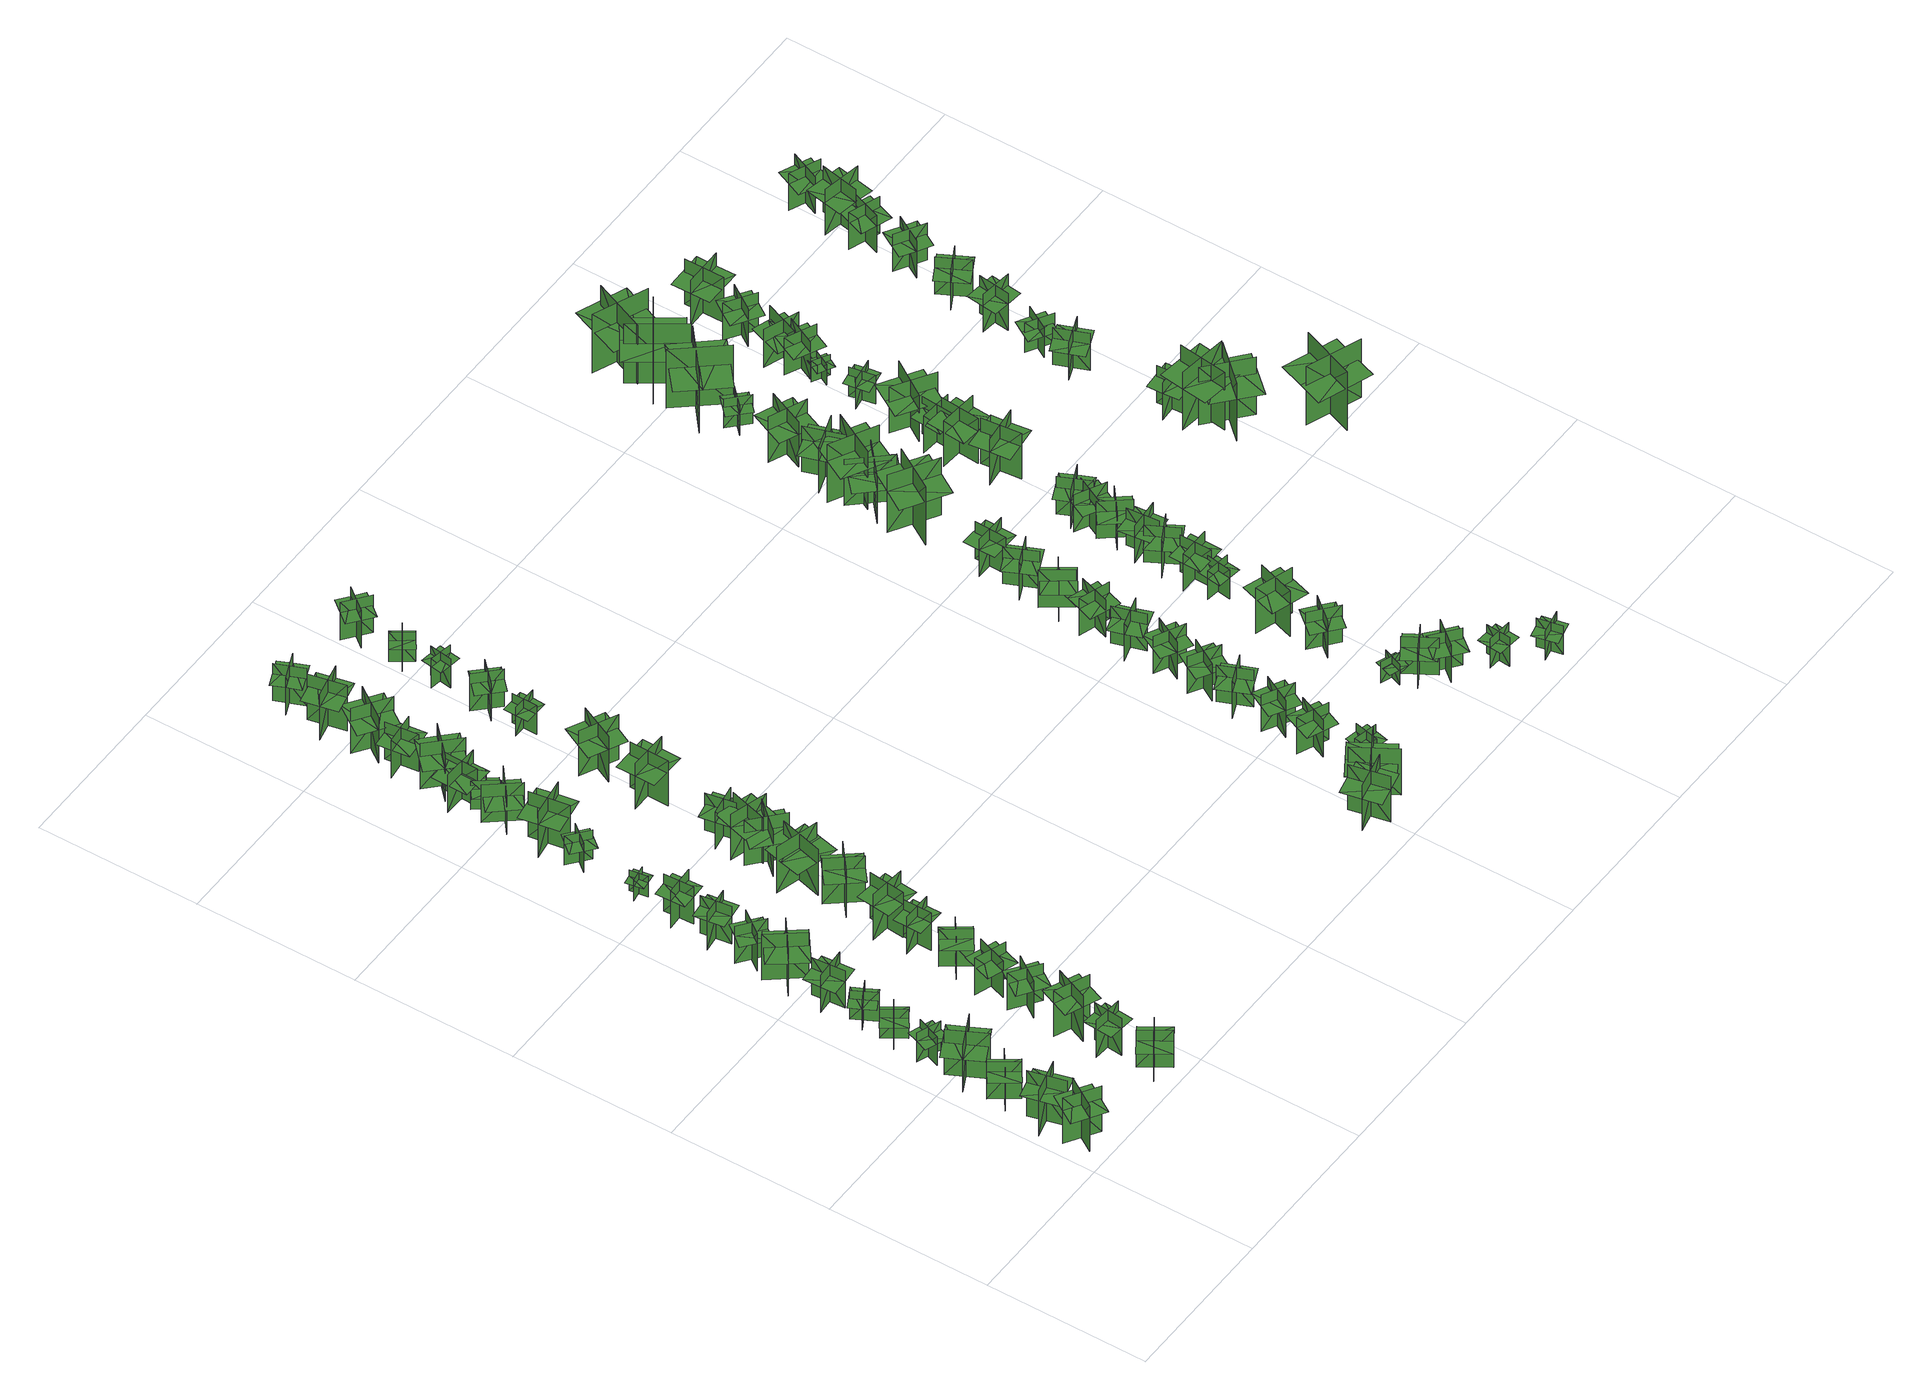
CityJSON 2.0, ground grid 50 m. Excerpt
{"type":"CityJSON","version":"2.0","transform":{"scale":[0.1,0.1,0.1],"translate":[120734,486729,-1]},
"CityObjects":{
"tree1":{"type":"SolitaryVegetationObject","geometry":[{"type":"MultiSurface","lod":"1","boundaries":[[[0,1,2]],[[0,2,3]],[[4,5,6]],[[4,6,7]],[[8,9,10]],[[8,10,11]],[[8,11,12]],[[8,12,13]]]}]},
"tree2":{"type":"SolitaryVegetationObject","geometry":[{"type":"MultiSurface","lod":"1","boundaries":[[[14,15,16]],[[14,16,17]],[[18,19,20]],[[18,20,21]],[[22,23,24]],[[22,24,25]],[[22,25,26]],[[22,26,27]]]}]},
"tree3":{"type":"SolitaryVegetationObject","geometry":[{"type":"MultiSurface","lod":"1","boundaries":[[[28,29,30]],[[28,30,31]],[[32,33,34]],[[32,34,35]],[[36,37,38]],[[36,38,39]],[[36,39,40]],[[36,40,41]]]}]},
"tree4":{"type":"SolitaryVegetationObject","geometry":[{"type":"MultiSurface","lod":"1","boundaries":[[[42,43,44]],[[42,44,45]],[[46,47,48]],[[46,48,49]],[[50,51,52]],[[50,52,53]],[[50,53,54]],[[50,54,55]]]}]},
"tree5":{"type":"SolitaryVegetationObject","geometry":[{"type":"MultiSurface","lod":"1","boundaries":[[[56,57,58]],[[56,58,59]],[[60,61,62]],[[60,62,63]],[[64,65,66]],[[64,66,67]],[[64,67,68]],[[64,68,69]]]}]},
"tree6":{"type":"SolitaryVegetationObject","geometry":[{"type":"MultiSurface","lod":"1","boundaries":[[[70,71,72]],[[70,72,73]],[[74,75,76]],[[74,76,77]],[[78,79,80]],[[78,80,81]],[[78,81,82]],[[78,82,83]]]}]},
"tree7":{"type":"SolitaryVegetationObject","geometry":[{"type":"MultiSurface","lod":"1","boundaries":[[[84,85,86]],[[84,86,87]],[[88,89,90]],[[88,90,91]],[[92,93,94]],[[92,94,95]],[[92,95,96]],[[92,96,97]]]}]},
"tree8":{"type":"SolitaryVegetationObject","geometry":[{"type":"MultiSurface","lod":"1","boundaries":[[[98,99,100]],[[98,100,101]],[[102,103,104]],[[102,104,105]],[[106,107,108]],[[106,108,109]],[[106,109,110]],[[106,110,111]]]}]},
"tree9":{"type":"SolitaryVegetationObject","geometry":[{"type":"MultiSurface","lod":"1","boundaries":[[[112,113,114]],[[112,114,115]],[[116,117,118]],[[116,118,119]],[[120,121,122]],[[120,122,123]],[[120,123,124]],[[120,124,125]]]}]},
"tree10":{"type":"SolitaryVegetationObject","geometry":[{"type":"MultiSurface","lod":"1","boundaries":[[[126,127,128]],[[126,128,129]],[[130,131,132]],[[130,132,133]],[[134,135,136]],[[134,136,137]],[[134,137,138]],[[134,138,139]]]}]},
"tree11":{"type":"SolitaryVegetationObject","geometry":[{"type":"MultiSurface","lod":"1","boundaries":[[[140,141,142]],[[140,142,143]],[[144,145,146]],[[144,146,147]],[[148,149,150]],[[148,150,151]],[[148,151,152]],[[148,152,153]]]}]},
"tree12":{"type":"SolitaryVegetationObject","geometry":[{"type":"MultiSurface","lod":"1","boundaries":[[[154,155,156]],[[154,156,157]],[[158,159,160]],[[158,160,161]],[[162,163,164]],[[162,164,165]],[[162,165,166]],[[162,166,167]]]}]},
"tree13":{"type":"SolitaryVegetationObject","geometry":[{"type":"MultiSurface","lod":"1","boundaries":[[[168,169,170]],[[168,170,171]],[[172,173,174]],[[172,174,175]],[[176,177,178]],[[176,178,179]],[[176,179,180]],[[176,180,181]]]}]},
"tree14":{"type":"SolitaryVegetationObject","geometry":[{"type":"MultiSurface","lod":"1","boundaries":[[[182,183,184]],[[182,184,185]],[[186,187,188]],[[186,188,189]],[[190,191,192]],[[190,192,193]],[[190,193,194]],[[190,194,195]]]}]},
"tree15":{"type":"SolitaryVegetationObject","geometry":[{"type":"MultiSurface","lod":"1","boundaries":[[[196,197,198]],[[196,198,199]],[[200,201,202]],[[200,202,203]],[[204,205,206]],[[204,206,207]],[[204,207,208]],[[204,208,209]]]}]},
"tree16":{"type":"SolitaryVegetationObject","geometry":[{"type":"MultiSurface","lod":"1","boundaries":[[[210,211,212]],[[210,212,213]],[[214,215,216]],[[214,216,217]],[[218,219,220]],[[218,220,221]],[[218,221,222]],[[218,222,223]]]}]},
"tree17":{"type":"SolitaryVegetationObject","geometry":[{"type":"MultiSurface","lod":"1","boundaries":[[[224,225,226]],[[224,226,227]],[[228,229,230]],[[228,230,231]],[[232,233,234]],[[232,234,235]],[[232,235,236]],[[232,236,237]]]}]},
"tree18":{"type":"SolitaryVegetationObject","geometry":[{"type":"MultiSurface","lod":"1","boundaries":[[[238,239,240]],[[238,240,241]],[[242,243,244]],[[242,244,245]],[[246,247,248]],[[246,248,249]],[[246,249,250]],[[246,250,251]]]}]},
"tree19":{"type":"SolitaryVegetationObject","geometry":[{"type":"MultiSurface","lod":"1","boundaries":[[[252,253,254]],[[252,254,255]],[[256,257,258]],[[256,258,259]],[[260,261,262]],[[260,262,263]],[[260,263,264]],[[260,264,265]]]}]},
"tree20":{"type":"SolitaryVegetationObject","geometry":[{"type":"MultiSurface","lod":"1","boundaries":[[[266,267,268]],[[266,268,269]],[[270,271,272]],[[270,272,273]],[[274,275,276]],[[274,276,277]],[[274,277,278]],[[274,278,279]]]}]},
"tree21":{"type":"SolitaryVegetationObject","geometry":[{"type":"MultiSurface","lod":"1","boundaries":[[[280,281,282]],[[280,282,283]],[[284,285,286]],[[284,286,287]],[[288,289,290]],[[288,290,291]],[[288,291,292]],[[288,292,293]]]}]},
"tree22":{"type":"SolitaryVegetationObject","geometry":[{"type":"MultiSurface","lod":"1","boundaries":[[[294,295,296]],[[294,296,297]],[[298,299,300]],[[298,300,301]],[[302,303,304]],[[302,304,305]],[[302,305,306]],[[302,306,307]]]}]},
"tree23":{"type":"SolitaryVegetationObject","geometry":[{"type":"MultiSurface","lod":"1","boundaries":[[[308,309,310]],[[308,310,311]],[[312,313,314]],[[312,314,315]],[[316,317,318]],[[316,318,319]],[[316,319,320]],[[316,320,321]]]}]},
"tree24":{"type":"SolitaryVegetationObject","geometry":[{"type":"MultiSurface","lod":"1","boundaries":[[[322,323,324]],[[322,324,325]],[[326,327,328]],[[326,328,329]],[[330,331,332]],[[330,332,333]],[[330,333,334]],[[330,334,335]]]}]},
"tree25":{"type":"SolitaryVegetationObject","geometry":[{"type":"MultiSurface","lod":"1","boundaries":[[[336,337,338]],[[336,338,339]],[[340,341,342]],[[340,342,343]],[[344,345,346]],[[344,346,347]],[[344,347,348]],[[344,348,349]]]}]},
"tree26":{"type":"SolitaryVegetationObject","geometry":[{"type":"MultiSurface","lod":"1","boundaries":[[[350,351,352]],[[350,352,353]],[[354,355,356]],[[354,356,357]],[[358,359,360]],[[358,360,361]],[[358,361,362]],[[358,362,363]]]}]},
"tree27":{"type":"SolitaryVegetationObject","geometry":[{"type":"MultiSurface","lod":"1","boundaries":[[[364,365,366]],[[364,366,367]],[[368,369,370]],[[368,370,371]],[[372,373,374]],[[372,374,375]],[[372,375,376]],[[372,376,377]]]}]},
"tree28":{"type":"SolitaryVegetationObject","geometry":[{"type":"MultiSurface","lod":"1","boundaries":[[[378,379,380]],[[378,380,381]],[[382,383,384]],[[382,384,385]],[[386,387,388]],[[386,388,389]],[[386,389,390]],[[386,390,391]]]}]},
"tree29":{"type":"SolitaryVegetationObject","geometry":[{"type":"MultiSurface","lod":"1","boundaries":[[[392,393,394]],[[392,394,395]],[[396,397,398]],[[396,398,399]],[[400,401,402]],[[400,402,403]],[[400,403,404]],[[400,404,405]]]}]},
"tree30":{"type":"SolitaryVegetationObject","geometry":[{"type":"MultiSurface","lod":"1","boundaries":[[[406,407,408]],[[406,408,409]],[[410,411,412]],[[410,412,413]],[[414,415,416]],[[414,416,417]],[[414,417,418]],[[414,418,419]]]}]},
"tree31":{"type":"SolitaryVegetationObject","geometry":[{"type":"MultiSurface","lod":"1","boundaries":[[[420,421,422]],[[420,422,423]],[[424,425,426]],[[424,426,427]],[[428,429,430]],[[428,430,431]],[[428,431,432]],[[428,432,433]]]}]},
"tree32":{"type":"SolitaryVegetationObject","geometry":[{"type":"MultiSurface","lod":"1","boundaries":[[[434,435,436]],[[434,436,437]],[[438,439,440]],[[438,440,441]],[[442,443,444]],[[442,444,445]],[[442,445,446]],[[442,446,447]]]}]},
"tree33":{"type":"SolitaryVegetationObject","geometry":[{"type":"MultiSurface","lod":"1","boundaries":[[[448,449,450]],[[448,450,451]],[[452,453,454]],[[452,454,455]],[[456,457,458]],[[456,458,459]],[[456,459,460]],[[456,460,461]]]}]},
"tree34":{"type":"SolitaryVegetationObject","geometry":[{"type":"MultiSurface","lod":"1","boundaries":[[[462,463,464]],[[462,464,465]],[[466,467,468]],[[466,468,469]],[[470,471,472]],[[470,472,473]],[[470,473,474]],[[470,474,475]]]}]},
"tree35":{"type":"SolitaryVegetationObject","geometry":[{"type":"MultiSurface","lod":"1","boundaries":[[[476,477,478]],[[476,478,479]],[[480,481,482]],[[480,482,483]],[[484,485,486]],[[484,486,487]],[[484,487,488]],[[484,488,489]]]}]},
"tree36":{"type":"SolitaryVegetationObject","geometry":[{"type":"MultiSurface","lod":"1","boundaries":[[[490,491,492]],[[490,492,493]],[[494,495,496]],[[494,496,497]],[[498,499,500]],[[498,500,501]],[[498,501,502]],[[498,502,503]]]}]},
"tree37":{"type":"SolitaryVegetationObject","geometry":[{"type":"MultiSurface","lod":"1","boundaries":[[[504,505,506]],[[504,506,507]],[[508,509,510]],[[508,510,511]],[[512,513,514]],[[512,514,515]],[[512,515,516]],[[512,516,517]]]}]},
"tree38":{"type":"SolitaryVegetationObject","geometry":[{"type":"MultiSurface","lod":"1","boundaries":[[[518,519,520]],[[518,520,521]],[[522,523,524]],[[522,524,525]],[[526,527,528]],[[526,528,529]],[[526,529,530]],[[526,530,531]]]}]},
"tree39":{"type":"SolitaryVegetationObject","geometry":[{"type":"MultiSurface","lod":"1","boundaries":[[[532,533,534]],[[532,534,535]],[[536,537,538]],[[536,538,539]],[[540,541,542]],[[540,542,543]],[[540,543,544]],[[540,544,545]]]}]},
"tree40":{"type":"SolitaryVegetationObject","geometry":[{"type":"MultiSurface","lod":"1","boundaries":[[[546,547,548]],[[546,548,549]],[[550,551,552]],[[550,552,553]],[[554,555,556]],[[554,556,557]],[[554,557,558]],[[554,558,559]]]}]},
"tree41":{"type":"SolitaryVegetationObject","geometry":[{"type":"MultiSurface","lod":"1","boundaries":[[[560,561,562]],[[560,562,563]],[[564,565,566]],[[564,566,567]],[[568,569,570]],[[568,570,571]],[[568,571,572]],[[568,572,573]]]}]},
"tree42":{"type":"SolitaryVegetationObject","geometry":[{"type":"MultiSurface","lod":"1","boundaries":[[[574,575,576]],[[574,576,577]],[[578,579,580]],[[578,580,581]],[[582,583,584]],[[582,584,585]],[[582,585,586]],[[582,586,587]]]}]},
"tree43":{"type":"SolitaryVegetationObject","geometry":[{"type":"MultiSurface","lod":"1","boundaries":[[[588,589,590]],[[588,590,591]],[[592,593,594]],[[592,594,595]],[[596,597,598]],[[596,598,599]],[[596,599,600]],[[596,600,601]]]}]},
"tree44":{"type":"SolitaryVegetationObject","geometry":[{"type":"MultiSurface","lod":"1","boundaries":[[[602,603,604]],[[602,604,605]],[[606,607,608]],[[606,608,609]],[[610,611,612]],[[610,612,613]],[[610,613,614]],[[610,614,615]]]}]},
"tree45":{"type":"SolitaryVegetationObject","geometry":[{"type":"MultiSurface","lod":"1","boundaries":[[[616,617,618]],[[616,618,619]],[[620,621,622]],[[620,622,623]],[[624,625,626]],[[624,626,627]],[[624,627,628]],[[624,628,629]]]}]},
"tree46":{"type":"SolitaryVegetationObject","geometry":[{"type":"MultiSurface","lod":"1","boundaries":[[[630,631,632]],[[630,632,633]],[[634,635,636]],[[634,636,637]],[[638,639,640]],[[638,640,641]],[[638,641,642]],[[638,642,643]]]}]},
"tree47":{"type":"SolitaryVegetationObject","geometry":[{"type":"MultiSurface","lod":"1","boundaries":[[[644,645,646]],[[644,646,647]],[[648,649,650]],[[648,650,651]],[[652,653,654]],[[652,654,655]],[[652,655,656]],[[652,656,657]]]}]},
"tree48":{"type":"SolitaryVegetationObject","geometry":[{"type":"MultiSurface","lod":"1","boundaries":[[[658,659,660]],[[658,660,661]],[[662,663,664]],[[662,664,665]],[[666,667,668]],[[666,668,669]],[[666,669,670]],[[666,670,671]]]}]},
"tree49":{"type":"SolitaryVegetationObject","geometry":[{"type":"MultiSurface","lod":"1","boundaries":[[[672,673,674]],[[672,674,675]],[[676,677,678]],[[676,678,679]],[[680,681,682]],[[680,682,683]],[[680,683,684]],[[680,684,685]]]}]},
"tree50":{"type":"SolitaryVegetationObject","geometry":[{"type":"MultiSurface","lod":"1","boundaries":[[[686,687,688]],[[686,688,689]],[[690,691,692]],[[690,692,693]],[[694,695,696]],[[694,696,697]],[[694,697,698]],[[694,698,699]]]}]},
"tree51":{"type":"SolitaryVegetationObject","geometry":[{"type":"MultiSurface","lod":"1","boundaries":[[[700,701,702]],[[700,702,703]],[[704,705,706]],[[704,706,707]],[[708,709,710]],[[708,710,711]],[[708,711,712]],[[708,712,713]]]}]},
"tree52":{"type":"SolitaryVegetationObject","geometry":[{"type":"MultiSurface","lod":"1","boundaries":[[[714,715,716]],[[714,716,717]],[[718,719,720]],[[718,720,721]],[[722,723,724]],[[722,724,725]],[[722,725,726]],[[722,726,727]]]}]},
"tree53":{"type":"SolitaryVegetationObject","geometry":[{"type":"MultiSurface","lod":"1","boundaries":[[[728,729,730]],[[728,730,731]],[[732,733,734]],[[732,734,735]],[[736,737,738]],[[736,738,739]],[[736,739,740]],[[736,740,741]]]}]},
"tree54":{"type":"SolitaryVegetationObject","geometry":[{"type":"MultiSurface","lod":"1","boundaries":[[[742,743,744]],[[742,744,745]],[[746,747,748]],[[746,748,749]],[[750,751,752]],[[750,752,753]],[[750,753,754]],[[750,754,755]]]}]},
"tree55":{"type":"SolitaryVegetationObject","geometry":[{"type":"MultiSurface","lod":"1","boundaries":[[[756,757,758]],[[756,758,759]],[[760,761,762]],[[760,762,763]],[[764,765,766]],[[764,766,767]],[[764,767,768]],[[764,768,769]]]}]},
"tree56":{"type":"SolitaryVegetationObject","geometry":[{"type":"MultiSurface","lod":"1","boundaries":[[[770,771,772]],[[770,772,773]],[[774,775,776]],[[774,776,777]],[[778,779,780]],[[778,780,781]],[[778,781,782]],[[778,782,783]]]}]},
"tree57":{"type":"SolitaryVegetationObject","geometry":[{"type":"MultiSurface","lod":"1","boundaries":[[[784,785,786]],[[784,786,787]],[[788,789,790]],[[788,790,791]],[[792,793,794]],[[792,794,795]],[[792,795,796]],[[792,796,797]]]}]},
"tree58":{"type":"SolitaryVegetationObject","geometry":[{"type":"MultiSurface","lod":"1","boundaries":[[[798,799,800]],[[798,800,801]],[[802,803,804]],[[802,804,805]],[[806,807,808]],[[806,808,809]],[[806,809,810]],[[806,810,811]]]}]},
"tree59":{"type":"SolitaryVegetationObject","geometry":[{"type":"MultiSurface","lod":"1","boundaries":[[[812,813,814]],[[812,814,815]],[[816,817,818]],[[816,818,819]],[[820,821,822]],[[820,822,823]],[[820,823,824]],[[820,824,825]]]}]},
"tree60":{"type":"SolitaryVegetationObject","geometry":[{"type":"MultiSurface","lod":"1","boundaries":[[[826,827,828]],[[826,828,829]],[[830,831,832]],[[830,832,833]],[[834,835,836]],[[834,836,837]],[[834,837,838]],[[834,838,839]]]}]},
"tree61":{"type":"SolitaryVegetationObject","geometry":[{"type":"MultiSurface","lod":"1","boundaries":[[[840,841,842]],[[840,842,843]],[[844,845,846]],[[844,846,847]],[[848,849,850]],[[848,850,851]],[[848,851,852]],[[848,852,853]]]}]},
"tree62":{"type":"SolitaryVegetationObject","geometry":[{"type":"MultiSurface","lod":"1","boundaries":[[[854,855,856]],[[854,856,857]],[[858,859,860]],[[858,860,861]],[[862,863,864]],[[862,864,865]],[[862,865,866]],[[862,866,867]]]}]},
"tree63":{"type":"SolitaryVegetationObject","geometry":[{"type":"MultiSurface","lod":"1","boundaries":[[[868,869,870]],[[868,870,871]],[[872,873,874]],[[872,874,875]],[[876,877,878]],[[876,878,879]],[[876,879,880]],[[876,880,881]]]}]},
"tree64":{"type":"SolitaryVegetationObject","geometry":[{"type":"MultiSurface","lod":"1","boundaries":[[[882,883,884]],[[882,884,885]],[[886,887,888]],[[886,888,889]],[[890,891,892]],[[890,892,893]],[[890,893,894]],[[890,894,895]]]}]},
"tree65":{"type":"SolitaryVegetationObject","geometry":[{"type":"MultiSurface","lod":"1","boundaries":[[[896,897,898]],[[896,898,899]],[[900,901,902]],[[900,902,903]],[[904,905,906]],[[904,906,907]],[[904,907,908]],[[904,908,909]]]}]},
"tree66":{"type":"SolitaryVegetationObject","geometry":[{"type":"MultiSurface","lod":"1","boundaries":[[[910,911,912]],[[910,912,913]],[[914,915,916]],[[914,916,917]],[[918,919,920]],[[918,920,921]],[[918,921,922]],[[918,922,923]]]}]},
"tree67":{"type":"SolitaryVegetationObject","geometry":[{"type":"MultiSurface","lod":"1","boundaries":[[[924,925,926]],[[924,926,927]],[[928,929,930]],[[928,930,931]],[[932,933,934]],[[932,934,935]],[[932,935,936]],[[932,936,937]]]}]},
"tree68":{"type":"SolitaryVegetationObject","geometry":[{"type":"MultiSurface","lod":"1","boundaries":[[[938,939,940]],[[938,940,941]],[[942,943,944]],[[942,944,945]],[[946,947,948]],[[946,948,949]],[[946,949,950]],[[946,950,951]]]}]},
"tree69":{"type":"SolitaryVegetationObject","geometry":[{"type":"MultiSurface","lod":"1","boundaries":[[[952,953,954]],[[952,954,955]],[[956,957,958]],[[956,958,959]],[[960,961,962]],[[960,962,963]],[[960,963,964]],[[960,964,965]]]}]},
"tree70":{"type":"SolitaryVegetationObject","geometry":[{"type":"MultiSurface","lod":"1","boundaries":[[[966,967,968]],[[966,968,969]],[[970,971,972]],[[970,972,973]],[[974,975,976]],[[974,976,977]],[[974,977,978]],[[974,978,979]]]}]},
"tree71":{"type":"SolitaryVegetationObject","geometry":[{"type":"MultiSurface","lod":"1","boundaries":[[[980,981,982]],[[980,982,983]],[[984,985,986]],[[984,986,987]],[[988,989,990]],[[988,990,991]],[[988,991,992]],[[988,992,993]]]}]},
"tree72":{"type":"SolitaryVegetationObject","geometry":[{"type":"MultiSurface","lod":"1","boundaries":[[[994,995,996]],[[994,996,997]],[[998,999,1000]],[[998,1000,1001]],[[1002,1003,1004]],[[1002,1004,1005]],[[1002,1005,1006]],[[1002,1006,1007]]]}]},
"tree73":{"type":"SolitaryVegetationObject","geometry":[{"type":"MultiSurface","lod":"1","boundaries":[[[1008,1009,1010]],[[1008,1010,1011]],[[1012,1013,1014]],[[1012,1014,1015]],[[1016,1017,1018]],[[1016,1018,1019]],[[1016,1019,1020]],[[1016,1020,1021]]]}]},
"tree74":{"type":"SolitaryVegetationObject","geometry":[{"type":"MultiSurface","lod":"1","boundaries":[[[1022,1023,1024]],[[1022,1024,1025]],[[1026,1027,1028]],[[1026,1028,1029]],[[1030,1031,1032]],[[1030,1032,1033]],[[1030,1033,1034]],[[1030,1034,1035]]]}]},
"tree75":{"type":"SolitaryVegetationObject","geometry":[{"type":"MultiSurface","lod":"1","boundaries":[[[1036,1037,1038]],[[1036,1038,1039]],[[1040,1041,1042]],[[1040,1042,1043]],[[1044,1045,1046]],[[1044,1046,1047]],[[1044,1047,1048]],[[1044,1048,1049]]]}]},
"tree76":{"type":"SolitaryVegetationObject","geometry":[{"type":"MultiSurface","lod":"1","boundaries":[[[1050,1051,1052]],[[1050,1052,1053]],[[1054,1055,1056]],[[1054,1056,1057]],[[1058,1059,1060]],[[1058,1060,1061]],[[1058,1061,1062]],[[1058,1062,1063]]]}]},
"tree77":{"type":"SolitaryVegetationObject","geometry":[{"type":"MultiSurface","lod":"1","boundaries":[[[1064,1065,1066]],[[1064,1066,1067]],[[1068,1069,1070]],[[1068,1070,1071]],[[1072,1073,1074]],[[1072,1074,1075]],[[1072,1075,1076]],[[1072,1076,1077]]]}]},
"tree78":{"type":"SolitaryVegetationObject","geometry":[{"type":"MultiSurface","lod":"1","boundaries":[[[1078,1079,1080]],[[1078,1080,1081]],[[1082,1083,1084]],[[1082,1084,1085]],[[1086,1087,1088]],[[1086,1088,1089]],[[1086,1089,1090]],[[1086,1090,1091]]]}]},
"tree79":{"type":"SolitaryVegetationObject","geometry":[{"type":"MultiSurface","lod":"1","boundaries":[[[1092,1093,1094]],[[1092,1094,1095]],[[1096,1097,1098]],[[1096,1098,1099]],[[1100,1101,1102]],[[1100,1102,1103]],[[1100,1103,1104]],[[1100,1104,1105]]]}]},
"tree80":{"type":"SolitaryVegetationObject","geometry":[{"type":"MultiSurface","lod":"1","boundaries":[[[1106,1107,1108]],[[1106,1108,1109]],[[1110,1111,1112]],[[1110,1112,1113]],[[1114,1115,1116]],[[1114,1116,1117]],[[1114,1117,1118]],[[1114,1118,1119]]]}]},
"tree81":{"type":"SolitaryVegetationObject","geometry":[{"type":"MultiSurface","lod":"1","boundaries":[[[1120,1121,1122]],[[1120,1122,1123]],[[1124,1125,1126]],[[1124,1126,1127]],[[1128,1129,1130]],[[1128,1130,1131]],[[1128,1131,1132]],[[1128,1132,1133]]]}]},
"tree82":{"type":"SolitaryVegetationObject","geometry":[{"type":"MultiSurface","lod":"1","boundaries":[[[1134,1135,1136]],[[1134,1136,1137]],[[1138,1139,1140]],[[1138,1140,1141]],[[1142,1143,1144]],[[1142,1144,1145]],[[1142,1145,1146]],[[1142,1146,1147]]]}]},
"tree83":{"type":"SolitaryVegetationObject","geometry":[{"type":"MultiSurface","lod":"1","boundaries":[[[1148,1149,1150]],[[1148,1150,1151]],[[1152,1153,1154]],[[1152,1154,1155]],[[1156,1157,1158]],[[1156,1158,1159]],[[1156,1159,1160]],[[1156,1160,1161]]]}]},
"tree84":{"type":"SolitaryVegetationObject","geometry":[{"type":"MultiSurface","lod":"1","boundaries":[[[1162,1163,1164]],[[1162,1164,1165]],[[1166,1167,1168]],[[1166,1168,1169]],[[1170,1171,1172]],[[1170,1172,1173]],[[1170,1173,1174]],[[1170,1174,1175]]]}]},
"tree85":{"type":"SolitaryVegetationObject","geometry":[{"type":"MultiSurface","lod":"1","boundaries":[[[1176,1177,1178]],[[1176,1178,1179]],[[1180,1181,1182]],[[1180,1182,1183]],[[1184,1185,1186]],[[1184,1186,1187]],[[1184,1187,1188]],[[1184,1188,1189]]]}]},
"tree86":{"type":"SolitaryVegetationObject","geometry":[{"type":"MultiSurface","lod":"1","boundaries":[[[1190,1191,1192]],[[1190,1192,1193]],[[1194,1195,1196]],[[1194,1196,1197]],[[1198,1199,1200]],[[1198,1200,1201]],[[1198,1201,1202]],[[1198,1202,1203]]]}]},
"tree87":{"type":"SolitaryVegetationObject","geometry":[{"type":"MultiSurface","lod":"1","boundaries":[[[1204,1205,1206]],[[1204,1206,1207]],[[1208,1209,1210]],[[1208,1210,1211]],[[1212,1213,1214]],[[1212,1214,1215]],[[1212,1215,1216]],[[1212,1216,1217]]]}]},
"tree88":{"type":"SolitaryVegetationObject","geometry":[{"type":"MultiSurface","lod":"1","boundaries":[[[1218,1219,1220]],[[1218,1220,1221]],[[1222,1223,1224]],[[1222,1224,1225]],[[1226,1227,1228]],[[1226,1228,1229]],[[1226,1229,1230]],[[1226,1230,1231]]]}]},
"tree89":{"type":"SolitaryVegetationObject","geometry":[{"type":"MultiSurface","lod":"1","boundaries":[[[1232,1233,1234]],[[1232,1234,1235]],[[1236,1237,1238]],[[1236,1238,1239]],[[1240,1241,1242]],[[1240,1242,1243]],[[1240,1243,1244]],[[1240,1244,1245]]]}]},
"tree90":{"type":"SolitaryVegetationObject","geometry":[{"type":"MultiSurface","lod":"1","boundaries":[[[1246,1247,1248]],[[1246,1248,1249]],[[1250,1251,1252]],[[1250,1252,1253]],[[1254,1255,1256]],[[1254,1256,1257]],[[1254,1257,1258]],[[1254,1258,1259]]]}]},
"tree91":{"type":"SolitaryVegetationObject","geometry":[{"type":"MultiSurface","lod":"1","boundaries":[[[1260,1261,1262]],[[1260,1262,1263]],[[1264,1265,1266]],[[1264,1266,1267]],[[1268,1269,1270]],[[1268,1270,1271]],[[1268,1271,1272]],[[1268,1272,1273]]]}]},
"tree92":{"type":"SolitaryVegetationObject","geometry":[{"type":"MultiSurface","lod":"1","boundaries":[[[1274,1275,1276]],[[1274,1276,1277]],[[1278,1279,1280]],[[1278,1280,1281]],[[1282,1283,1284]],[[1282,1284,1285]],[[1282,1285,1286]],[[1282,1286,1287]]]}]},
"tree93":{"type":"SolitaryVegetationObject","geometry":[{"type":"MultiSurface","lod":"1","boundaries":[[[1288,1289,1290]],[[1288,1290,1291]],[[1292,1293,1294]],[[1292,1294,1295]],[[1296,1297,1298]],[[1296,1298,1299]],[[1296,1299,1300]],[[1296,1300,1301]]]}]},
"tree94":{"type":"SolitaryVegetationObject","geometry":[{"type":"MultiSurface","lod":"1","boundaries":[[[1302,1303,1304]],[[1302,1304,1305]],[[1306,1307,1308]],[[1306,1308,1309]],[[1310,1311,1312]],[[1310,1312,1313]],[[1310,1313,1314]],[[1310,1314,1315]]]}]},
"tree95":{"type":"SolitaryVegetationObject","geometry":[{"type":"MultiSurface","lod":"1","boundaries":[[[1316,1317,1318]],[[1316,1318,1319]],[[1320,1321,1322]],[[1320,1322,1323]],[[1324,1325,1326]],[[1324,1326,1327]],[[1324,1327,1328]],[[1324,1328,1329]]]}]},
"tree96":{"type":"SolitaryVegetationObject","geometry":[{"type":"MultiSurface","lod":"1","boundaries":[[[1330,1331,1332]],[[1330,1332,1333]],[[1334,1335,1336]],[[1334,1336,1337]],[[1338,1339,1340]],[[1338,1340,1341]],[[1338,1341,1342]],[[1338,1342,1343]]]}]},
"tree97":{"type":"SolitaryVegetationObject","geometry":[{"type":"MultiSurface","lod":"1","boundaries":[[[1344,1345,1346]],[[1344,1346,1347]],[[1348,1349,1350]],[[1348,1350,1351]],[[1352,1353,1354]],[[1352,1354,1355]],[[1352,1355,1356]],[[1352,1356,1357]]]}]},
"tree98":{"type":"SolitaryVegetationObject","geometry":[{"type":"MultiSurface","lod":"1","boundaries":[[[1358,1359,1360]],[[1358,1360,1361]],[[1362,1363,1364]],[[1362,1364,1365]],[[1366,1367,1368]],[[1366,1368,1369]],[[1366,1369,1370]],[[1366,1370,1371]]]}]},
"tree99":{"type":"SolitaryVegetationObject","geometry":[{"type":"MultiSurface","lod":"1","boundaries":[[[1372,1373,1374]],[[1372,1374,1375]],[[1376,1377,1378]],[[1376,1378,1379]],[[1380,1381,1382]],[[1380,1382,1383]],[[1380,1383,1384]],[[1380,1384,1385]]]}]},
"tree100":{"type":"SolitaryVegetationObject","geometry":[{"type":"MultiSurface","lod":"1","boundaries":[[[1386,1387,1388]],[[1386,1388,1389]],[[1390,1391,1392]],[[1390,1392,1393]],[[1394,1395,1396]],[[1394,1396,1397]],[[1394,1397,1398]],[[1394,1398,1399]]]}]},
"tree101":{"type":"SolitaryVegetationObject","geometry":[{"type":"MultiSurface","lod":"1","boundaries":[[[1400,1401,1402]],[[1400,1402,1403]],[[1404,1405,1406]],[[1404,1406,1407]],[[1408,1409,1410]],[[1408,1410,1411]],[[1408,1411,1412]],[[1408,1412,1413]]]}]}
},
"vertices":[
[128,62,18],[33,122,18],[33,122,188],[128,62,188],[109,142,18],[49,47,18],[49,47,188],[109,142,188],[109,142,143],[64,171,143],[3,76,143],[49,47,143],[95,18,143],[155,113,143],
[25,192,14],[134,220,14],[134,220,184],[25,192,184],[96,150,14],[68,259,14],[68,259,184],[96,150,184],[96,150,140],[148,164,140],[120,273,140],[68,259,140],[15,246,140],[43,137,140],
[125,368,16],[50,315,16],[50,315,155],[125,368,155],[59,379,16],[112,304,16],[112,304,155],[59,379,155],[59,379,119],[23,353,119],[76,278,119],[112,304,119],[148,329,119],[95,404,119],
[72,523,15],[126,414,15],[126,414,184],[72,523,184],[46,446,15],[155,500,15],[155,500,184],[46,446,184],[46,446,136],[73,392,136],[182,446,136],[155,500,136],[128,555,136],[19,501,136],
[115,628,17],[87,555,17],[87,555,125],[115,628,125],[68,607,17],[140,579,17],[140,579,125],[68,607,125],[68,607,95],[54,571,95],[126,543,95],[140,579,95],[154,616,95],[81,643,95],
[136,726,18],[72,683,18],[72,683,125],[136,726,125],[86,736,18],[128,672,18],[128,672,125],[86,736,125],[86,736,95],[53,715,95],[96,650,95],[128,672,95],[161,693,95],[118,758,95],
[100,841,17],[136,772,17],[136,772,125],[100,841,125],[85,791,17],[153,828,17],[153,828,125],[85,791,125],[85,791,95],[103,757,95],[171,793,95],[153,828,95],[135,862,95],[67,826,95],
[78,918,16],[178,925,16],[178,925,154],[78,918,154],[128,874,16],[121,974,16],[121,974,154],[128,874,154],[128,874,115],[178,878,115],[171,977,115],[121,974,115],[72,970,115],[78,871,115],
[439,106,18],[355,52,18],[355,52,156],[439,106,156],[374,120,18],[428,37,18],[428,37,156],[374,120,156],[374,120,118],[332,93,118],[386,9,118],[428,37,118],[470,64,118],[416,147,118],
[166,1015,17],[91,1112,17],[91,1112,186],[166,1015,186],[177,1095,17],[80,1021,17],[80,1021,186],[177,1095,186],[177,1095,138],[140,1144,138],[43,1070,138],[80,1021,138],[117,973,138],[214,1047,138],
[343,225,20],[435,217,20],[435,217,159],[343,225,159],[386,173,20],[395,265,20],[395,265,159],[386,173,159],[386,173,122],[430,169,122],[439,261,122],[395,265,122],[350,269,122],[342,177,122],
[167,1214,17],[111,1141,17],[111,1141,156],[167,1214,156],[101,1205,17],[173,1149,17],[173,1149,156],[101,1205,156],[101,1205,119],[73,1171,119],[146,1114,119],[173,1149,119],[201,1184,119],[128,1240,119],
[373,286,19],[417,390,19],[417,390,189],[373,286,189],[449,317,19],[345,361,19],[345,361,189],[449,317,189],[449,317,144],[470,367,144],[366,411,144],[345,361,144],[324,311,144],[428,267,144],
[102,1292,17],[193,1304,17],[193,1304,156],[102,1292,156],[156,1252,17],[143,1343,17],[143,1343,156],[156,1252,156],[156,1252,120],[200,1257,120],[187,1349,120],[143,1343,120],[99,1337,120],[112,1246,120],
[440,459,18],[358,516,18],[358,516,157],[440,459,157],[429,524,18],[372,443,18],[372,443,157],[429,524,157],[429,524,118],[388,553,118],[331,471,118],[372,443,118],[413,414,118],[470,496,118],
[204,1420,20],[112,1415,20],[112,1415,159],[204,1420,159],[154,1465,20],[158,1373,20],[158,1373,159],[154,1465,159],[154,1465,122],[110,1463,122],[114,1371,122],[158,1373,122],[203,1375,122],[198,1467,122],
[451,585,18],[357,618,18],[357,618,156],[451,585,156],[423,645,18],[390,551,18],[390,551,156],[423,645,156],[423,645,117],[376,662,117],[343,568,117],[390,551,117],[437,535,117],[470,629,117],
[189,1556,27],[135,1547,27],[135,1547,104],[189,1556,104],[160,1578,27],[168,1523,27],[168,1523,104],[160,1578,104],[160,1578,82],[132,1573,82],[141,1519,82],[168,1523,82],[196,1527,82],[187,1582,82],
[375,689,20],[450,743,20],[450,743,159],[375,689,159],[442,679,20],[388,754,20],[388,754,159],[442,679,159],[442,679,123],[478,705,123],[424,780,123],[388,754,123],[352,728,123],[406,653,123],
[430,897,17],[429,805,17],[429,805,156],[430,897,156],[382,850,17],[474,849,17],[474,849,156],[382,850,156],[382,850,120],[381,805,120],[474,804,120],[474,849,120],[474,893,120],[382,894,120],
[202,1722,28],[142,1772,28],[142,1772,135],[202,1722,135],[197,1774,28],[148,1714,28],[148,1714,135],[197,1774,135],[197,1774,105],[168,1798,105],[118,1739,105],[148,1714,105],[178,1689,105],[227,1749,105],
[439,1005,16],[427,893,16],[427,893,186],[439,1005,186],[376,953,16],[488,941,16],[488,941,186],[376,953,186],[376,953,142],[370,899,142],[482,887,142],[488,941,142],[494,995,142],[382,1007,142],
[179,1911,23],[198,1791,23],[198,1791,192],[179,1911,192],[131,1846,23],[251,1865,23],[251,1865,192],[131,1846,192],[131,1846,145],[141,1786,145],[261,1805,145],[251,1865,145],[241,1925,145],[121,1906,145],
[491,1127,19],[403,1057,19],[403,1057,189],[491,1127,189],[409,1136,19],[480,1048,19],[480,1048,189],[409,1136,189],[409,1136,145],[367,1102,145],[438,1014,145],[480,1048,145],[522,1082,145],[452,1170,145],
[248,2036,16],[159,1965,16],[159,1965,157],[248,2036,157],[158,2045,16],[229,1957,16],[229,1957,157],[158,2045,157],[237,2037,112],[204,2078,112],[117,2005,112],[150,1965,112],[184,1925,112],[271,1997,112],
[377,1259,17],[510,1222,17],[510,1222,189],[377,1259,189],[431,1163,17],[467,1297,17],[467,1297,189],[431,1163,189],[382,1247,134],[367,1185,134],[501,1151,134],[516,1213,134],[532,1275,134],[398,1309,134],
[173,2037,21],[235,2083,21],[235,2083,129],[173,2037,129],[224,2029,21],[178,2092,21],[178,2092,129],[224,2029,129],[224,2029,99],[255,2053,99],[209,2115,99],[178,2092,99],[147,2068,99],[193,2006,99],
[204,2199,17],[201,2086,17],[201,2086,158],[204,2199,158],[139,2138,17],[252,2134,17],[252,2134,158],[139,2138,158],[196,2193,113],[144,2193,113],[142,2080,113],[195,2080,113],[247,2079,113],[248,2192,113],
[420,1299,19],[501,1390,19],[501,1390,188],[420,1299,188],[501,1303,19],[411,1384,19],[411,1384,188],[501,1303,188],[501,1303,140],[542,1348,140],[451,1430,140],[411,1384,140],[370,1339,140],[461,1258,140],
[172,2248,15],[258,2161,15],[258,2161,185],[172,2248,185],[171,2167,15],[258,2252,15],[258,2252,185],[171,2167,185],[171,2167,137],[214,2123,137],[301,2209,137],[258,2252,137],[215,2295,137],[128,2210,137],
[477,1463,21],[444,1346,21],[444,1346,191],[477,1463,191],[406,1424,21],[523,1391,21],[523,1391,191],[406,1424,191],[406,1424,143],[389,1366,143],[506,1332,143],[523,1391,143],[540,1449,143],[423,1483,143],
[475,1442,24],[457,1540,24],[457,1540,162],[475,1442,162],[513,1496,24],[415,1478,24],[415,1478,162],[513,1496,162],[513,1496,124],[504,1545,124],[406,1527,124],[415,1478,124],[424,1429,124],[522,1447,124],
[260,2343,18],[161,2331,18],[161,2331,157],[260,2343,157],[208,2384,18],[220,2285,18],[220,2285,157],[208,2384,157],[208,2384,118],[158,2378,118],[170,2279,118],[220,2285,118],[269,2291,118],[257,2390,118],
[176,2470,17],[275,2401,17],[275,2401,186],[176,2470,186],[189,2390,17],[259,2490,17],[259,2490,186],[189,2390,186],[189,2390,139],[239,2356,139],[309,2456,139],[259,2490,139],[209,2525,139],[139,2425,139],
[477,1790,26],[475,1668,26],[475,1668,195],[477,1790,195],[418,1734,26],[540,1732,26],[540,1732,195],[418,1734,195],[418,1734,148],[418,1673,148],[539,1671,148],[540,1732,148],[541,1793,148],[419,1794,148],
[216,2634,17],[240,2524,17],[240,2524,187],[216,2634,187],[172,2565,17],[282,2589,17],[282,2589,187],[172,2565,187],[172,2565,143],[183,2512,143],[293,2536,143],[282,2589,143],[270,2642,143],[160,2618,143],
[254,2661,21],[219,2746,21],[219,2746,160],[254,2661,160],[280,2723,21],[195,2688,21],[195,2688,160],[280,2723,160],[280,2723,123],[263,2764,123],[178,2729,123],[195,2688,123],[211,2647,123],[297,2682,123],
[439,1927,21],[548,1874,21],[548,1874,190],[439,1927,190],[465,1850,21],[518,1960,21],[518,1960,190],[465,1850,190],[465,1850,142],[519,1824,142],[573,1933,142],[518,1960,142],[463,1986,142],[410,1877,142],
[507,2183,18],[506,2105,18],[506,2105,126],[507,2183,126],[470,2147,18],[548,2146,18],[548,2146,126],[470,2147,126],[470,2147,95],[470,2108,95],[547,2107,95],[548,2146,95],[548,2185,95],[471,2186,95],
[482,2300,15],[547,2235,15],[547,2235,154],[482,2300,154],[482,2233,15],[548,2298,15],[548,2298,154],[482,2233,154],[482,2233,118],[513,2202,118],[579,2266,118],[548,2298,118],[517,2329,118],[451,2265,118],
[522,2387,18],[532,2458,18],[532,2458,126],[522,2387,126],[564,2418,18],[493,2429,18],[493,2429,126],[564,2418,126],[564,2418,98],[569,2453,98],[498,2463,98],[493,2429,98],[488,2395,98],[559,2384,98],
[502,2528,15],[562,2568,15],[562,2568,124],[502,2528,124],[554,2519,15],[513,2578,15],[513,2578,124],[554,2519,124],[554,2519,95],[582,2538,95],[542,2597,95],[513,2578,95],[485,2558,95],[525,2499,95],
[580,2671,15],[508,2728,15],[508,2728,154],[580,2671,154],[572,2737,15],[515,2665,15],[515,2665,154],[572,2737,154],[572,2737,118],[538,2765,118],[480,2693,118],[515,2665,118],[549,2638,118],[607,2710,118],
[1418,110,27],[1537,136,27],[1537,136,196],[1418,110,196],[1486,66,27],[1460,185,27],[1460,185,196],[1486,66,196],[1486,66,149],[1545,79,149],[1520,198,149],[1460,185,149],[1401,172,149],[1426,53,149],
[1580,97,30],[1509,216,30],[1509,216,203],[1580,97,203],[1607,203,30],[1488,133,30],[1488,133,203],[1607,203,203],[1584,109,147],[1638,143,147],[1566,261,147],[1511,227,147],[1457,194,147],[1529,76,147],
[1671,238,30],[1596,255,30],[1596,255,138],[1671,238,138],[1644,282,30],[1627,206,30],[1627,206,138],[1644,282,138],[1644,282,108],[1606,290,108],[1589,215,108],[1627,206,108],[1664,198,108],[1682,273,108],
[1589,349,21],[1628,441,21],[1628,441,159],[1589,349,159],[1651,374,21],[1559,413,21],[1559,413,159],[1651,374,159],[1651,374,121],[1670,419,121],[1579,459,121],[1559,413,121],[1540,367,121],[1631,328,121],
[1573,534,24],[1660,486,24],[1660,486,162],[1573,534,162],[1591,470,24],[1639,558,24],[1639,558,162],[1591,470,162],[1591,470,124],[1635,446,124],[1683,534,124],[1639,558,124],[1595,581,124],[1548,494,124],
[1638,602,23],[1599,694,23],[1599,694,161],[1638,602,161],[1663,663,23],[1571,625,23],[1571,625,161],[1663,663,161],[1663,663,122],[1644,709,122],[1552,671,122],[1571,625,122],[1591,579,122],[1682,617,122],
[1650,794,17],[1600,708,17],[1600,708,156],[1650,794,156],[1586,777,17],[1672,727,17],[1672,727,156],[1586,777,156],[1586,777,117],[1561,734,117],[1647,684,117],[1672,727,117],[1697,770,117],[1611,820,117],
[1597,893,17],[1685,848,17],[1685,848,155],[1597,893,155],[1616,830,17],[1662,918,17],[1662,918,155],[1616,830,155],[1616,830,116],[1661,807,116],[1706,895,116],[1662,918,116],[1618,941,116],[1572,853,116],
[1656,951,19],[1626,1046,19],[1626,1046,157],[1656,951,157],[1687,1009,19],[1592,980,19],[1592,980,157],[1687,1009,157],[1687,1009,118],[1672,1057,118],[1577,1027,118],[1592,980,118],[1607,932,118],[1702,962,118],
[1636,1069,20],[1668,1163,20],[1668,1163,158],[1636,1069,158],[1696,1098,20],[1602,1130,20],[1602,1130,158],[1696,1098,158],[1696,1098,120],[1712,1145,120],[1618,1177,120],[1602,1130,120],[1585,1083,120],[1679,1051,120],
[1684,1195,19],[1628,1277,19],[1628,1277,158],[1684,1195,158],[1697,1260,19],[1615,1203,19],[1615,1203,158],[1697,1260,158],[1697,1260,119],[1669,1301,119],[1587,1245,119],[1615,1203,119],[1643,1162,119],[1725,1219,119],
[1899,377,21],[1958,355,21],[1958,355,99],[1899,377,99],[1920,331,21],[1942,391,21],[1942,391,99],[1920,331,99],[1901,371,74],[1892,344,74],[1951,323,74],[1961,351,74],[1970,378,74],[1911,399,74],
[1684,1310,24],[1644,1400,24],[1644,1400,162],[1684,1310,162],[1708,1371,24],[1618,1331,24],[1618,1331,162],[1708,1371,162],[1708,1371,123],[1688,1417,123],[1597,1376,123],[1618,1331,123],[1638,1285,123],[1729,1326,123],
[2025,338,17],[1940,287,17],[1940,287,155],[2025,338,155],[1961,355,17],[2012,269,17],[2012,269,155],[1961,355,155],[1961,355,116],[1918,329,116],[1969,244,116],[2012,269,116],[2055,295,116],[2004,380,116],
[1888,607,24],[1965,543,24],[1965,543,162],[1888,607,162],[1894,541,24],[1957,617,24],[1957,617,162],[1894,541,162],[1894,541,124],[1932,509,124],[1996,585,124],[1957,617,124],[1919,649,124],[1856,572,124],
[2075,237,19],[1997,300,19],[1997,300,158],[2075,237,158],[2068,303,19],[2005,226,19],[2005,226,158],[2068,303,158],[2068,303,119],[2030,334,119],[1967,257,119],[2005,226,119],[2044,194,119],[2107,272,119],
[1677,1510,27],[1675,1411,27],[1675,1411,165],[1677,1510,165],[1629,1465,27],[1729,1462,27],[1729,1462,165],[1629,1465,165],[1629,1465,126],[1628,1415,126],[1727,1413,126],[1729,1462,126],[1730,1512,126],[1630,1515,126],
[1978,710,26],[1862,747,26],[1862,747,196],[1978,710,196],[1941,782,26],[1904,666,26],[1904,666,196],[1941,782,196],[1941,782,148],[1884,801,148],[1846,685,148],[1904,666,148],[1962,648,148],[1999,763,148],
[2107,171,19],[2184,165,19],[2184,165,127],[2107,171,127],[2140,132,19],[2147,209,19],[2147,209,127],[2140,132,127],[2140,132,97],[2179,128,97],[2185,206,97],[2147,209,97],[2108,212,97],[2102,135,97],
[1968,909,30],[1891,919,30],[1891,919,138],[1968,909,138],[1937,950,30],[1926,873,30],[1926,873,138],[1937,950,138],[1937,950,108],[1898,955,108],[1888,878,108],[1926,873,108],[1965,868,108],[1975,945,108],
[1729,1778,25],[1648,1647,25],[1648,1647,241],[1729,1778,241],[1629,1755,25],[1761,1674,25],[1761,1674,241],[1629,1755,241],[1629,1755,180],[1588,1689,180],[1720,1608,180],[1761,1674,180],[1801,1740,180],[1670,1821,180],
[1984,991,27],[1884,992,27],[1884,992,165],[1984,991,165],[1938,1038,27],[1937,939,27],[1937,939,165],[1938,1038,165],[1938,1038,126],[1888,1039,126],[1887,939,126],[1937,939,126],[1987,939,126],[1987,1038,126],
[1652,1906,21],[1744,1803,21],[1744,1803,193],[1652,1906,193],[1645,1797,21],[1749,1889,21],[1749,1889,193],[1645,1797,193],[1650,1893,137],[1603,1850,137],[1697,1748,137],[1744,1792,137],[1791,1835,137],[1697,1937,137],
[2209,66,23],[2285,82,23],[2285,82,130],[2209,66,130],[2252,38,23],[2236,113,23],[2236,113,130],[2252,38,130],[2252,38,100],[2290,46,100],[2274,121,100],[2236,113,100],[2198,105,100],[2215,30,100],
[1965,1051,23],[1918,1139,23],[1918,1139,161],[1965,1051,161],[1984,1114,23],[1896,1067,23],[1896,1067,161],[1984,1114,161],[1984,1114,122],[1961,1158,122],[1873,1111,122],[1896,1067,122],[1920,1023,122],[2008,1070,122],
[1675,1848,20],[1748,1985,20],[1748,1985,236],[1675,1848,236],[1774,1878,20],[1637,1951,20],[1637,1951,236],[1774,1878,236],[1774,1878,175],[1811,1946,175],[1674,2019,175],[1637,1951,175],[1601,1883,175],[1737,1809,175],
[1901,1156,24],[2000,1165,24],[2000,1165,162],[1901,1156,162],[1952,1113,24],[1943,1212,24],[1943,1212,162],[1952,1113,162],[1952,1113,123],[2002,1118,123],[1992,1217,123],[1943,1212,123],[1893,1208,123],[1903,1109,123],
[1729,1953,23],[1691,2068,23],[1691,2068,193],[1729,1953,193],[1766,2025,23],[1651,1986,23],[1651,1986,193],[1766,2025,193],[1766,2025,145],[1747,2083,145],[1632,2044,145],[1651,1986,145],[1670,1929,145],[1785,1967,145],
[1915,1221,23],[1993,1283,23],[1993,1283,161],[1915,1221,161],[1981,1213,23],[1919,1291,23],[1919,1291,161],[1981,1213,161],[1981,1213,123],[2020,1244,123],[1958,1322,123],[1919,1291,123],[1880,1261,123],[1942,1182,123],
[1970,1373,22],[1925,1285,22],[1925,1285,160],[1970,1373,160],[1907,1353,22],[1996,1308,22],[1996,1308,160],[1907,1353,160],[1907,1353,122],[1884,1309,122],[1973,1264,122],[1996,1308,122],[2018,1353,122],[1929,1398,122],
[1673,2161,19],[1785,2113,19],[1785,2113,189],[1673,2161,189],[1703,2085,19],[1751,2198,19],[1751,2198,189],[1703,2085,189],[1703,2085,141],[1759,2062,141],[1807,2174,141],[1751,2198,141],[1695,2221,141],[1647,2109,141],
[1936,1428,23],[1977,1337,23],[1977,1337,162],[1936,1428,162],[1912,1366,23],[2003,1407,23],[2003,1407,162],[1912,1366,162],[1912,1366,123],[1933,1320,123],[2023,1361,123],[2003,1407,123],[1983,1452,123],[1892,1411,123],
[1709,2326,24],[1764,2272,24],[1764,2272,132],[1709,2326,132],[1709,2275,24],[1763,2330,24],[1763,2330,132],[1709,2275,132],[1709,2275,102],[1736,2248,102],[1791,2302,102],[1763,2330,102],[1736,2357,102],[1681,2302,102],
[1969,1690,33],[1983,1569,33],[1983,1569,203],[1969,1690,203],[1918,1627,33],[2039,1641,33],[2039,1641,203],[1918,1627,203],[1918,1627,155],[1925,1567,155],[2046,1580,155],[2039,1641,155],[2032,1701,155],[1911,1688,155],
[1662,2372,18],[1798,2485,18],[1798,2485,238],[1662,2372,238],[1801,2359,18],[1689,2495,18],[1689,2495,238],[1801,2359,238],[1678,2370,167],[1731,2308,167],[1865,2422,167],[1812,2484,167],[1759,2546,167],[1626,2432,167],
[2036,1760,23],[1915,1770,23],[1915,1770,192],[2036,1760,192],[1984,1822,23],[1974,1701,23],[1974,1701,192],[1984,1822,192],[1984,1822,145],[1923,1827,145],[1913,1706,145],[1974,1701,145],[2034,1696,145],[2044,1817,145],
[1804,2494,16],[1705,2640,16],[1705,2640,236],[1804,2494,236],[1831,2631,16],[1684,2533,16],[1684,2533,236],[1831,2631,236],[1808,2510,165],[1875,2556,165],[1774,2701,165],[1707,2654,165],[1640,2608,165],[1741,2463,165],
[2028,1834,20],[1929,1842,20],[1929,1842,159],[2028,1834,159],[1986,1885,20],[1978,1786,20],[1978,1786,159],[1986,1885,159],[1986,1885,120],[1936,1889,120],[1928,1790,120],[1978,1786,120],[2027,1781,120],[2036,1881,120],
[1721,2607,17],[1788,2769,17],[1788,2769,236],[1721,2607,236],[1850,2660,17],[1688,2728,17],[1688,2728,236],[1850,2660,236],[1736,2612,165],[1812,2582,165],[1877,2746,165],[1801,2776,165],[1726,2806,165],[1661,2642,165],
[2058,1886,17],[1941,1960,17],[1941,1960,189],[2058,1886,189],[2034,1993,17],[1960,1877,17],[1960,1877,189],[2034,1993,189],[2056,1899,134],[2089,1953,134],[1972,2026,134],[1938,1971,134],[1905,1917,134],[2022,1844,134],
[1994,2123,19],[2008,2047,19],[2008,2047,127],[1994,2123,127],[1964,2081,19],[2041,2094,19],[2041,2094,127],[1964,2081,127],[1964,2081,97],[1971,2043,97],[2047,2056,97],[2041,2094,97],[2034,2132,97],[1958,2119,97],
[2030,2207,18],[1982,2234,18],[1982,2234,95],[2030,2207,95],[2020,2243,18],[1994,2194,18],[1994,2194,95],[2020,2243,95],[2020,2243,74],[1996,2256,74],[1969,2207,74],[1994,2194,74],[2018,2181,74],[2044,2229,74],
[1991,2243,16],[2034,2333,16],[2034,2333,155],[1991,2243,155],[2054,2265,16],[1964,2308,16],[1964,2308,155],[2054,2265,155],[2054,2265,116],[2075,2310,116],[1986,2353,116],[1964,2308,116],[1943,2263,116],[2033,2220,116],
[2038,2404,18],[1998,2298,18],[1998,2298,159],[2038,2404,159],[1956,2367,18],[2062,2327,18],[2062,2327,159],[1956,2367,159],[2028,2401,113],[1979,2418,113],[1941,2312,113],[1990,2294,113],[2039,2276,113],[2077,2383,113],
[1999,2445,16],[2054,2527,16],[2054,2527,155],[1999,2445,155],[2064,2457,16],[1981,2513,16],[1981,2513,155],[2064,2457,155],[2064,2457,116],[2092,2498,116],[2009,2554,116],[1981,2513,116],[1953,2471,116],[2036,2416,116],
[2032,2668,19],[2033,2546,19],[2033,2546,188],[2032,2668,188],[1975,2610,19],[2096,2612,19],[2096,2612,188],[1975,2610,188],[1975,2610,140],[1975,2550,140],[2097,2551,140],[2096,2612,140],[2096,2673,140],[1974,2671,140],
[2422,1439,22],[2429,1340,22],[2429,1340,161],[2422,1439,161],[2378,1390,22],[2477,1396,22],[2477,1396,161],[2378,1390,161],[2378,1390,122],[2382,1340,122],[2481,1347,122],[2477,1396,122],[2474,1446,122],[2375,1439,122],
[2467,1393,12],[2447,1240,12],[2447,1240,227],[2467,1393,227],[2385,1331,12],[2538,1311,12],[2538,1311,227],[2385,1331,227],[2385,1331,167],[2375,1254,167],[2528,1234,167],[2538,1311,167],[2548,1388,167],[2395,1408,167],
[2545,1207,6],[2429,1310,6],[2429,1310,222],[2545,1207,222],[2539,1310,6],[2436,1195,6],[2436,1195,222],[2539,1310,222],[2539,1310,161],[2481,1362,161],[2379,1246,161],[2436,1195,161],[2494,1143,161],[2597,1259,161],
[2361,1676,23],[2453,1712,23],[2453,1712,162],[2361,1676,162],[2421,1649,23],[2385,1742,23],[2385,1742,162],[2421,1649,162],[2421,1649,123],[2468,1667,123],[2431,1760,123],[2385,1742,123],[2339,1723,123],[2375,1631,123],
[2457,1785,21],[2382,1830,21],[2382,1830,131],[2457,1785,131],[2440,1852,21],[2395,1777,21],[2395,1777,131],[2440,1852,131],[2455,1793,96],[2476,1828,96],[2400,1872,96],[2379,1837,96],[2359,1802,96],[2435,1758,96],
[2742,1009,16],[2578,1072,16],[2578,1072,235],[2742,1009,235],[2685,1137,16],[2622,972,16],[2622,972,235],[2685,1137,235],[2736,1025,165],[2764,1101,165],[2598,1161,165],[2571,1084,165],[2543,1008,165],[2709,948,165],
[2387,1964,17],[2486,1952,17],[2486,1952,156],[2387,1964,156],[2428,1912,17],[2440,2011,17],[2440,2011,156],[2428,1912,156],[2428,1912,117],[2477,1906,117],[2489,2005,117],[2440,2011,117],[2390,2017,117],[2378,1918,117],
[2494,2126,17],[2406,2080,17],[2406,2080,156],[2494,2126,156],[2431,2147,17],[2477,2058,17],[2477,2058,156],[2431,2147,156],[2431,2147,117],[2387,2124,117],[2433,2035,117],[2477,2058,117],[2521,2082,117],[2475,2170,117],
[2437,2284,18],[2523,2233,18],[2523,2233,156],[2437,2284,156],[2453,2219,18],[2504,2305,18],[2504,2305,156],[2453,2219,156],[2453,2219,117],[2496,2194,117],[2547,2280,117],[2504,2305,117],[2461,2331,117],[2410,2245,117],
[2534,2391,18],[2440,2425,18],[2440,2425,156],[2534,2391,156],[2506,2451,18],[2472,2358,18],[2472,2358,156],[2506,2451,156],[2506,2451,117],[2459,2468,117],[2425,2375,117],[2472,2358,117],[2519,2341,117],[2553,2434,117],
[2452,2508,15],[2571,2485,15],[2571,2485,185],[2452,2508,185],[2497,2441,15],[2520,2560,15],[2520,2560,185],[2497,2441,185],[2497,2441,137],[2556,2429,137],[2579,2549,137],[2520,2560,137],[2460,2572,137],[2437,2452,137],
[2500,2572,17],[2540,2663,17],[2540,2663,155],[2500,2572,155],[2562,2596,17],[2471,2636,17],[2471,2636,155],[2562,2596,155],[2562,2596,117],[2582,2641,117],[2491,2681,117],[2471,2636,117],[2451,2590,117],[2542,2550,117]
]}
